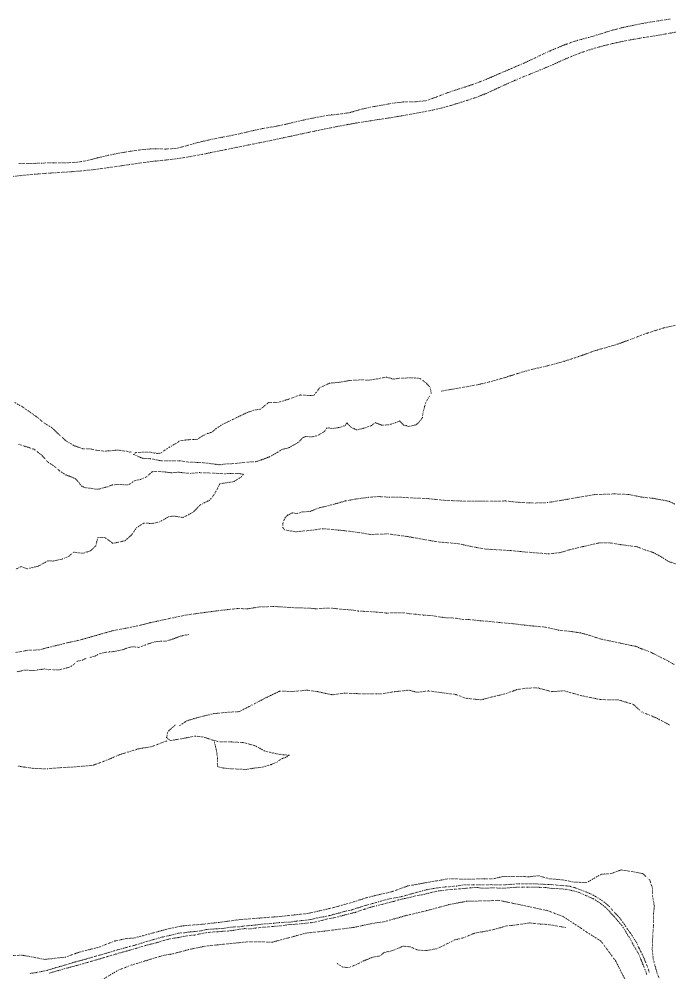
# Model space of a CAD drawing. Extents: x 682410 to 689460, y 7661803 to 7669124.
# Drawn here: x 686318.7 to 686564.9, y 7668109.1 to 7668469.7 of the extents above; entities that cross this region are included whole.
import ezdxf

# ---------------------------------------------------------------- set-up
doc = ezdxf.new("R2010")
doc.units = 0
doc.header["$MEASUREMENT"] = 0
doc.linetypes.add('DOT', pattern=[0.25, 0, -0.25])
doc.layers.add('02 TOE_Line', color=1, linetype='DOT', lineweight=20)

msp = doc.modelspace()

# ---------------------------------------------------------------- linework, layer by layer
at = {"layer": '02 TOE_Line'}
for points in [[(686564.9, 7668469.7, 4390.04), (686560.49, 7668469.05, 4390.23), (686555.86, 7668468.3, 4390.43), (686551.35, 7668467.42, 4390.67), (686547.16, 7668466.54, 4390.8), (686542.64, 7668465.38, 4390.9), (686538.31, 7668463.98, 4390.92), (686534.07, 7668462.73, 4391.05), (686529.84, 7668461.65, 4391.11), (686525.59, 7668460.18, 4391.24), (686521.42, 7668458.51, 4391.4), (686517.28, 7668456.66, 4391.52), (686513.17, 7668454.69, 4391.68), (686509.47, 7668452.97, 4391.79), (686505.2, 7668451.15, 4391.97), (686501.01, 7668449.36, 4392.19), (686497.25, 7668447.7, 4392.39), (686492.98, 7668445.96, 4392.53), (686488.7, 7668444.44, 4392.68), (686484.5, 7668443.12, 4392.88), (686480.31, 7668441.7, 4393.03), (686476.53, 7668440.22, 4393.19), (686472.47, 7668438.82, 4393.34), (686468.49, 7668438.43, 4393.49), (686464.05, 7668438.35, 4393.67), (686459.96, 7668437.88, 4393.83), (686455.85, 7668437.12, 4393.93), (686451.76, 7668436.44, 4394.04), (686447.69, 7668435.49, 4394.11), (686443.88, 7668434.36, 4394.18), (686439.94, 7668433.76, 4394.22), (686435.69, 7668433.35, 4394.34), (686431.46, 7668432.59, 4394.51), (686427.46, 7668431.78, 4394.66), (686423.43, 7668430.87, 4394.79), (686419.46, 7668429.89, 4394.85), (686415.06, 7668429.02, 4394.84), (686410.72, 7668428.3, 4394.91), (686406.71, 7668427.41, 4395.09), (686402.4, 7668426.4, 4395.2), (686398.21, 7668425.52, 4395.34), (686394.14, 7668424.76, 4395.43), (686390.18, 7668423.96, 4395.51), (686386.25, 7668422.99, 4395.47), (686382.33, 7668421.91, 4395.45), (686378.43, 7668420.84, 4395.48), (686374.09, 7668420.55, 4395.6), (686369.61, 7668420.69, 4395.71), (686365.27, 7668420.36, 4395.83), (686360.79, 7668419.72, 4395.86), (686356.72, 7668419.05, 4395.91), (686352.56, 7668418.21, 4395.93), (686348.32, 7668417.19, 4395.97), (686344.12, 7668416.12, 4396.01), (686339.98, 7668415.48, 4395.99), (686335.73, 7668415.35, 4396.04), (686331.59, 7668415.39, 4396.13), (686327.21, 7668415.24, 4396.18), (686322.95, 7668415.08, 4396.27), (686318.63, 7668415.09, 4396.35)], [(686567.08, 7668464.75, 4389.9), (686563.01, 7668464.04, 4390.05), (686558.91, 7668463.31, 4390.23), (686554.89, 7668462.69, 4390.46), (686550.92, 7668462.02, 4390.62), (686546.99, 7668461.27, 4390.78), (686543.08, 7668460.43, 4390.84), (686539.17, 7668459.45, 4390.93), (686535.31, 7668458.37, 4390.99), (686531.45, 7668457.07, 4390.98), (686527.57, 7668455.57, 4391.13), (686523.75, 7668453.92, 4391.29), (686519.87, 7668452.16, 4391.42), (686516.09, 7668450.58, 4391.52), (686512.02, 7668448.92, 4391.7), (686508.27, 7668447.4, 4391.91), (686503.95, 7668445.52, 4392.09), (686500.04, 7668443.74, 4392.28), (686495.84, 7668441.79, 4392.42), (686491.89, 7668440.2, 4392.55), (686487.59, 7668438.77, 4392.73), (686483.18, 7668437.4, 4392.88), (686478.63, 7668436.1, 4393.05), (686474.61, 7668435.17, 4393.18), (686470.52, 7668434.41, 4393.27), (686466.38, 7668433.66, 4393.42), (686462.32, 7668432.93, 4393.59), (686458.34, 7668432.28, 4393.73), (686454.32, 7668431.67, 4393.9), (686450.31, 7668431.04, 4393.94), (686446.3, 7668430.41, 4393.98), (686442.33, 7668429.69, 4394.06), (686438.32, 7668428.93, 4394.13), (686434.35, 7668428.14, 4394.21), (686430.38, 7668427.33, 4394.39), (686425.71, 7668426.34, 4394.58), (686421.73, 7668425.46, 4394.7), (686417.69, 7668424.6, 4394.76), (686413.57, 7668423.71, 4394.85), (686409.41, 7668422.89, 4394.99), (686405.3, 7668422.07, 4395.09), (686401, 7668421.19, 4395.14), (686396.64, 7668420.3, 4395.2), (686392.29, 7668419.42, 4395.26), (686387.92, 7668418.56, 4395.31), (686383.43, 7668417.69, 4395.38), (686378.77, 7668416.95, 4395.43), (686374.07, 7668416.41, 4395.45), (686369.61, 7668415.94, 4395.5), (686365.06, 7668415.35, 4395.64), (686360.17, 7668414.65, 4395.73), (686356.2, 7668414.06, 4395.77), (686351.39, 7668413.38, 4395.86), (686346.58, 7668412.75, 4395.91), (686341.62, 7668412.22, 4395.94), (686337.58, 7668411.92, 4395.95), (686332.64, 7668411.62, 4395.99), (686328.63, 7668411.36, 4396.05), (686324.57, 7668411.02, 4396.14), (686320.52, 7668410.64, 4396.23), (686316.5, 7668410.23, 4396.27)], [(686478.39, 7668329.05, 4346.34), (686482.89, 7668329.82, 4346.37), (686487.49, 7668330.62, 4346.39), (686492.04, 7668331.43, 4346.48), (686496.6, 7668332.52, 4346.46), (686501.28, 7668333.8, 4346.43), (686505.07, 7668335, 4346.41), (686509.05, 7668336.25, 4346.35), (686513.21, 7668337.39, 4346.34), (686517.25, 7668338.3, 4346.25), (686522.03, 7668339.48, 4346.37), (686526.69, 7668340.88, 4346.41), (686531.32, 7668342.43, 4346.28), (686535.97, 7668344.17, 4346.2), (686540.77, 7668345.54, 4346.15), (686545.25, 7668346.86, 4346.09), (686549.51, 7668348.44, 4346.04), (686553.78, 7668350.08, 4346.01), (686558.13, 7668351.59, 4345.98), (686562.59, 7668352.93, 4345.98), (686566.96, 7668353.93, 4346.06)], [(686474.59, 7668328.14, 4346.52), (686474.19, 7668330.39, 4346.7), (686472.63, 7668332.15, 4347.44), (686470.24, 7668333.86, 4348.32), (686467.2, 7668334.09, 4348.51), (686462.63, 7668333.89, 4348.23), (686460.17, 7668333.58, 4348.36), (686457.55, 7668334.35, 4348.65), (686454.37, 7668333.68, 4348.52), (686451.15, 7668333.22, 4348.21), (686447.66, 7668333.27, 4348.66), (686443.75, 7668333.05, 4348.64), (686439.81, 7668332.37, 4348.69), (686436.12, 7668332.03, 4348.94), (686432.4, 7668330.32, 4348.53), (686430.26, 7668327.45, 4347.68), (686427.68, 7668327.39, 4348.23), (686425.08, 7668327.6, 4348.6), (686422.41, 7668326.62, 4348.87), (686419.35, 7668325.56, 4348.27), (686416.36, 7668324.69, 4348.85), (686413.03, 7668324.68, 4348.73), (686409.88, 7668322.16, 4348.26), (686407.91, 7668321.95, 4348.69), (686405.12, 7668321.01, 4349), (686400.65, 7668318.87, 4348.67), (686397.46, 7668317.32, 4349.17), (686395.71, 7668316.51, 4349.43), (686393.24, 7668314.89, 4349.19), (686391.59, 7668313.48, 4348.95), (686389.77, 7668312.95, 4348.82), (686387.52, 7668311.81, 4348.89), (686386.01, 7668310.8, 4348.85), (686383.96, 7668310.7, 4349.85), (686382.63, 7668310.67, 4350.52), (686381.06, 7668310.48, 4350.82), (686379.56, 7668310.27, 4350.86), (686378.17, 7668309.32, 4350.83), (686375.43, 7668307.79, 4349.74), (686373.4, 7668306.43, 4348.92), (686372.37, 7668305.6, 4348.94), (686371.16, 7668305.46, 4349.19), (686368.17, 7668305.95, 4349.52), (686365.63, 7668305.95, 4350.06), (686362.85, 7668305.77, 4350.01), (686361.93, 7668305.16, 4350.2), (686365.35, 7668303.65, 4349.96), (686368.41, 7668303.47, 4349.87), (686372.59, 7668302.68, 4349.63), (686379.51, 7668302.69, 4349.47), (686383.1, 7668302.16, 4349.19), (686387.3, 7668302.08, 4348.99), (686391.1, 7668301.64, 4348.59), (686394.64, 7668301.18, 4348.2), (686396.97, 7668301.52, 4348.02), (686400.12, 7668301.64, 4347.71), (686404.54, 7668302.17, 4347.27), (686408.23, 7668302.37, 4347.13), (686410.56, 7668303.09, 4347.14), (686413.46, 7668304.22, 4346.91), (686416.62, 7668306.01, 4346.91), (686418.11, 7668306.97, 4346.9), (686420.85, 7668307.66, 4346.85), (686424.59, 7668309.85, 4346.93), (686425.99, 7668311.44, 4346.93), (686427.19, 7668311.87, 4347.01), (686429.49, 7668311.73, 4347.01), (686431.65, 7668312.25, 4347.01), (686434.06, 7668313.68, 4347), (686435.29, 7668315.22, 4347.03), (686437.31, 7668314.87, 4347.05), (686439.51, 7668315.24, 4346.95), (686441.99, 7668315.96, 4346.87), (686442.67, 7668316.99, 4346.89), (686444.33, 7668315.29, 4346.86), (686446.44, 7668314.35, 4346.8), (686449.53, 7668315.14, 4346.82), (686452, 7668316.02, 4346.76), (686453.37, 7668317.13, 4346.76), (686455.8, 7668316.19, 4346.71), (686458.43, 7668316.26, 4346.71), (686461.22, 7668317.15, 4346.72), (686462.63, 7668317.75, 4346.78), (686464.27, 7668316.17, 4346.92), (686466.14, 7668315.66, 4346.72), (686468.93, 7668316.31, 4346.66), (686470.21, 7668317.52, 4346.71), (686471.23, 7668319.04, 4346.75), (686471.52, 7668321.08, 4346.68), (686472.09, 7668323.28, 4346.63), (686472.74, 7668325.19, 4346.55), (686473.88, 7668327.1, 4346.42)], [(686317.07, 7668324.72, 4355.61), (686320, 7668323.07, 4355.31), (686322.78, 7668321.14, 4354.89), (686325.47, 7668319.23, 4354.62), (686328.17, 7668317.01, 4354.13), (686331.14, 7668315.19, 4353.86), (686333.97, 7668312.5, 4353.2), (686336.34, 7668310.3, 4352.72), (686339.52, 7668308.41, 4352.31), (686342.74, 7668307.25, 4352.12), (686345.81, 7668307.16, 4351.98), (686348.06, 7668306.65, 4351.64), (686350.97, 7668306.35, 4351.28), (686353.62, 7668306.53, 4351.11), (686356.14, 7668306.76, 4350.87), (686359.58, 7668306.26, 4350.43), (686361.26, 7668305.88, 4350.26)], [(686318.62, 7668308.94, 4350.94), (686321.71, 7668307.92, 4351.63), (686324.45, 7668307.03, 4351.19), (686327.27, 7668304.82, 4351.37), (686329.59, 7668302.19, 4350.63), (686332.05, 7668300.63, 4350.65), (686334.03, 7668298.86, 4350.58), (686336.2, 7668297.45, 4351), (686338.52, 7668296.59, 4351.02), (686340.08, 7668295.86, 4351.27), (686341.29, 7668294.57, 4351.04), (686342.18, 7668293.21, 4350.01), (686343.61, 7668292.56, 4350.04), (686346, 7668292.26, 4350.2), (686347.54, 7668291.99, 4349.89), (686349.03, 7668292.02, 4349.28), (686350.55, 7668292.51, 4349.65), (686352.28, 7668292.87, 4350.23), (686354.03, 7668293.58, 4350.49), (686355.11, 7668293.68, 4350.66), (686356.95, 7668293.74, 4350.38), (686358.65, 7668293.63, 4350.04), (686360.19, 7668293.64, 4349.36), (686362.59, 7668295.29, 4349.57), (686364.49, 7668295.61, 4349.81), (686366.74, 7668296.53, 4349.91), (686368.39, 7668297.99, 4350.43), (686369.27, 7668298.7, 4350.24), (686371.35, 7668298.7, 4349.98), (686373.45, 7668298.52, 4349.93), (686376.47, 7668298.14, 4349.72), (686378.93, 7668298.38, 4349.3), (686383.39, 7668297.9, 4349.27), (686386.97, 7668298.22, 4348.96), (686391.43, 7668298.05, 4348.51), (686396.28, 7668297.81, 4347.97), (686401.25, 7668297.95, 4347.61), (686403.57, 7668297.61, 4347.62), (686402.8, 7668296.67, 4347.26), (686399.92, 7668294.84, 4347.21), (686394.66, 7668294.01, 4347.39), (686392.86, 7668290.53, 4347.22), (686390.87, 7668287.84, 4347.2), (686387.21, 7668286.04, 4347.35), (686384.6, 7668283.3, 4347.3), (686380.73, 7668281.26, 4347.36), (686377.53, 7668281.76, 4347.38), (686375.45, 7668281.64, 4347.43), (686371.82, 7668279.59, 4347.37), (686369.02, 7668278.98, 4347.38), (686365.87, 7668279.16, 4347.51), (686363, 7668277.27, 4347.59), (686361.36, 7668274.76, 4347.77), (686358.79, 7668272.47, 4347.62), (686354.17, 7668271.48, 4347.87), (686351.16, 7668273.72, 4347.85), (686348.47, 7668273.7, 4347.86), (686347.73, 7668270.55, 4347.87), (686345.74, 7668268.65, 4347.86), (686342.8, 7668267.73, 4347.99), (686339.37, 7668268.14, 4347.93), (686337.18, 7668266.37, 4348.16), (686334.95, 7668265.5, 4348.09), (686331.65, 7668264.8, 4348.25), (686329.56, 7668264.84, 4348.29), (686326.05, 7668262.9, 4348.09), (686321.83, 7668261.86, 4348.24), (686319.43, 7668262.69, 4348.44), (686317.23, 7668261.62, 4348.64)], [(686567.98, 7668263.37, 4335.92), (686564.3, 7668264.65, 4336.26), (686561.41, 7668266.5, 4336.51), (686558.38, 7668268.08, 4336.79), (686555.77, 7668268.89, 4336.93), (686552.53, 7668270.18, 4337.21), (686549.44, 7668270.59, 4337.39), (686545.98, 7668271.02, 4337.68), (686542.12, 7668271.68, 4337.87), (686538.47, 7668271.72, 4338.13), (686535.31, 7668271.01, 4338.37), (686532.07, 7668270.29, 4338.49), (686530.19, 7668269.84, 4338.26), (686526.99, 7668269.09, 4338.34), (686523.56, 7668268, 4338.3), (686518.84, 7668267.51, 4338.47), (686514.55, 7668267.86, 4338.67), (686509.9, 7668268.24, 4339.11), (686504.38, 7668268.77, 4339.72), (686499.7, 7668269.06, 4340.14), (686495.09, 7668269.32, 4340.36), (686490.49, 7668270.13, 4340.9), (686484.67, 7668271.39, 4341.64), (686477.35, 7668272.01, 4342.17), (686472.1, 7668272.89, 4342.62), (686465.43, 7668274.08, 4343.31), (686458.21, 7668275.06, 4343.86), (686451.68, 7668274.83, 4344.27), (686446.1, 7668275.75, 4344.95), (686440.37, 7668276.41, 4345.46), (686433.48, 7668277.03, 4346.12), (686429.86, 7668276.49, 4346.11), (686427.09, 7668276.23, 4346.25), (686423.33, 7668275.87, 4346.52), (686419.14, 7668276.54, 4346.83), (686418.4, 7668277.46, 4346.85), (686418.44, 7668279.04, 4347), (686418.86, 7668280.21, 4347.26), (686419.26, 7668280.99, 4347.38), (686420.09, 7668282.04, 4347.13), (686422.23, 7668283.06, 4347.1), (686423.67, 7668282.73, 4347.28), (686425.82, 7668283.35, 4347.12), (686428.8, 7668283.57, 4347.25), (686431.84, 7668284.79, 4347.2), (686435.17, 7668285.61, 4347.18), (686438.64, 7668286.51, 4347.18), (686442.17, 7668287.53, 4347.14), (686445.8, 7668288.2, 4347.18), (686450.83, 7668288.89, 4347.35), (686454.39, 7668289.17, 4347.25), (686458.79, 7668288.94, 4347.23), (686462.83, 7668288.95, 4347.19), (686467.35, 7668288.65, 4347.11), (686473.44, 7668288.38, 4347.02), (686479.38, 7668287.76, 4347.11), (686485.08, 7668287.51, 4346.99), (686491.78, 7668287.37, 4346.93), (686496.56, 7668287.4, 4346.85), (686502.67, 7668287.51, 4346.76), (686507.39, 7668287.01, 4346.9), (686513.58, 7668286.72, 4347.01), (686518.53, 7668286.88, 4346.96), (686524.11, 7668287.8, 4346.87), (686530.08, 7668288.87, 4346.81), (686536.39, 7668289.89, 4346.71), (686544.04, 7668290.18, 4346.61), (686549.18, 7668289.96, 4346.58), (686554.28, 7668288.96, 4346.79), (686558.41, 7668288.52, 4346.92), (686564.43, 7668287.4, 4346.92), (686566.69, 7668286.34, 4347.04)], [(686317.54, 7668230.24, 4348.21), (686321.99, 7668231.07, 4348.16), (686326.31, 7668231.2, 4348.26), (686329.82, 7668232.15, 4348.21), (686333.17, 7668232.94, 4348.23), (686336.97, 7668233.92, 4348.21), (686340.85, 7668234.7, 4348.24), (686345.48, 7668235.99, 4348.26), (686349.8, 7668237.24, 4348.08), (686354.54, 7668238.55, 4347.98), (686360.07, 7668239.57, 4348.11), (686364.84, 7668240.59, 4347.86), (686368.13, 7668241.44, 4347.86), (686374.58, 7668242.86, 4347.73), (686381.48, 7668244.3, 4347.41), (686388.2, 7668245.26, 4347.13), (686395.16, 7668246.17, 4346.85), (686401.35, 7668246.84, 4346.39), (686405.13, 7668246.73, 4346.5), (686409.87, 7668247.46, 4346.1), (686415.39, 7668247.62, 4345.79), (686421.55, 7668247.2, 4345.35), (686428.92, 7668246.95, 4344.71), (686430.85, 7668246.73, 4344.59), (686433.96, 7668246.92, 4344.28), (686436.1, 7668246.98, 4344.07), (686438.41, 7668246.85, 4343.88), (686441.21, 7668246.46, 4343.55), (686443.84, 7668246.39, 4343.36), (686447.06, 7668245.9, 4343.14), (686449.79, 7668245.75, 4342.81), (686451.85, 7668245.65, 4342.61), (686454.38, 7668245.46, 4342.35), (686457.69, 7668245.14, 4342.13), (686460.61, 7668245.17, 4341.86), (686463.75, 7668245.27, 4341.6), (686466.4, 7668244.89, 4341.35), (686468.77, 7668244.66, 4341.16), (686471.83, 7668244.35, 4340.87), (686474.83, 7668244.17, 4340.68), (686477.99, 7668243.61, 4340.45), (686480.53, 7668243.31, 4340.33), (686483.34, 7668243.25, 4340.01), (686486.77, 7668242.7, 4339.82), (686488.71, 7668242.67, 4339.6), (686490.83, 7668242.5, 4339.41), (686492.93, 7668242.25, 4339.3), (686496.76, 7668241.93, 4338.9), (686500.46, 7668241.54, 4338.66), (686503.24, 7668241.29, 4338.39), (686505.72, 7668241.09, 4338.18), (686508.65, 7668240.7, 4337.97), (686512.75, 7668240.27, 4337.69), (686517.82, 7668239.79, 4337.26), (686522.81, 7668238.67, 4336.77), (686527.16, 7668238.2, 4336.45), (686531.05, 7668237.63, 4336.19), (686534.36, 7668236.72, 4335.98), (686538.54, 7668235.34, 4335.68), (686541.91, 7668234.65, 4335.45), (686546.14, 7668233.76, 4335.18), (686550.36, 7668232.83, 4334.93), (686551.85, 7668232.57, 4334.82), (686553.96, 7668231.68, 4334.69), (686556.12, 7668230.91, 4334.57), (686558.02, 7668230.11, 4334.4), (686559.36, 7668229.39, 4334.3), (686560.76, 7668228.73, 4334.15), (686563.27, 7668227.48, 4334.03), (686566.46, 7668225.68, 4333.79)], [(686345.3, 7668228.27, 4349.37), (686347.48, 7668228.87, 4349.83), (686348.94, 7668229.66, 4349.52), (686351.06, 7668230.24, 4349.41), (686353, 7668230.44, 4349.29), (686354.73, 7668230.58, 4349.5), (686356.59, 7668231.01, 4349.47), (686357.94, 7668231.27, 4349.35), (686359.46, 7668231.85, 4349.2), (686360.9, 7668232.29, 4349.26), (686362.37, 7668232.36, 4349.57), (686363.94, 7668232.12, 4349.61), (686366.54, 7668233.06, 4349.96), (686367.79, 7668233.56, 4350), (686369.28, 7668234.04, 4349.78), (686371.02, 7668234.42, 4349.32), (686372.55, 7668234.45, 4349.06), (686374.33, 7668234.5, 4349.13), (686376.86, 7668235.31, 4349.31), (686379.02, 7668236.15, 4349.23), (686380.76, 7668236.66, 4348.96), (686383.12, 7668237.02, 4348.88)], [(686344.01, 7668228.05, 4349.36), (686342.7, 7668227.31, 4349.21), (686341.62, 7668227.08, 4349.13), (686340.74, 7668226.94, 4349.13), (686339.98, 7668226.23, 4349.24), (686338.97, 7668225.36, 4349.42), (686337.81, 7668224.68, 4349.6), (686336.2, 7668224.22, 4349.61), (686334.29, 7668223.75, 4349.38), (686332.67, 7668223.6, 4349.22), (686331.02, 7668223.78, 4348.93), (686329.64, 7668223.7, 4349.19), (686328.39, 7668224, 4349.27), (686326.57, 7668223.75, 4349.47), (686325.81, 7668223.6, 4349.64), (686324.84, 7668223.37, 4350), (686323.49, 7668223.39, 4349.97), (686321.69, 7668223.54, 4349.9), (686320.42, 7668223.52, 4349.91), (686318.95, 7668223.09, 4349.95), (686317.61, 7668222.86, 4349.95)], [(686564.75, 7668202.8, 4326.28), (686559.83, 7668205.42, 4325.61), (686554.15, 7668207.76, 4325.98), (686551.05, 7668210.57, 4326.27), (686545.47, 7668212.28, 4325.52), (686538.58, 7668212.42, 4325.71), (686531.38, 7668213.89, 4326.29), (686524.79, 7668215.74, 4325.53), (686520.07, 7668215.4, 4326.53), (686514.69, 7668216.88, 4326.65), (686510.51, 7668216.72, 4326.91), (686506.95, 7668216.17, 4326.21), (686502.73, 7668214.62, 4326.61), (686497.55, 7668213.4, 4326.19), (686493.37, 7668212.31, 4326.31), (686487.58, 7668212.94, 4326.05), (686483.72, 7668214.36, 4326.21), (686477.13, 7668215.2, 4326.31), (686473.55, 7668215.7, 4326.65), (686469.21, 7668215.16, 4327.25), (686466.17, 7668215.99, 4326.97), (686460.7, 7668215.4, 4326.93), (686455.83, 7668214.57, 4326.93), (686453.87, 7668214.53, 4326.86), (686447.88, 7668214.61, 4326.18), (686441.67, 7668214.84, 4326.34), (686437.15, 7668214.23, 4326.12), (686431.39, 7668215.45, 4326.91), (686427.61, 7668215.98, 4327.26), (686422.56, 7668215.51, 4327.83), (686417.21, 7668215.56, 4328.12), (686412.08, 7668213.11, 4327.21), (686407.15, 7668210.55, 4326.7), (686401.99, 7668207.87, 4326.9), (686397.03, 7668207.59, 4327.02), (686392.39, 7668207.1, 4327.51), (686387.3, 7668205.92, 4327.57), (686382.08, 7668204.37, 4327.58), (686379.42, 7668202.56, 4327.25)], [(686377.79, 7668202.81, 4327.58), (686374.94, 7668200.28, 4326.03), (686374.48, 7668198.06, 4325.07), (686375.88, 7668196.89, 4324.52), (686380.84, 7668197.75, 4324.81), (686385.4, 7668198.61, 4324.47), (686388.54, 7668198.25, 4325.03), (686391.7, 7668197.14, 4323.93), (686394.34, 7668196.48, 4323.27), (686399.22, 7668196.4, 4323.54), (686404.04, 7668196.09, 4323.33), (686407.92, 7668194.99, 4323.25), (686411.63, 7668192.97, 4323.17), (686415.96, 7668191.92, 4323.37), (686418.55, 7668191.54, 4323.34), (686420.95, 7668191.39, 4323.64), (686419.75, 7668190.7, 4323.49), (686418.17, 7668190.11, 4323.27), (686416.24, 7668188.81, 4323.14), (686413.8, 7668187.75, 4323), (686410.65, 7668186.89, 4323.02), (686407.49, 7668186.48, 4322.99), (686404.44, 7668185.98, 4322.87), (686401.27, 7668186.14, 4322.67), (686398.15, 7668186.32, 4322.69), (686396.18, 7668186.48, 4322.65), (686393.76, 7668187.05, 4322.63), (686393.66, 7668188.59, 4322.71), (686393.8, 7668190.29, 4322.99), (686393.51, 7668192.03, 4323.09), (686393.23, 7668193.72, 4323.19), (686392.82, 7668195.3, 4323.22), (686392.56, 7668196.46, 4323.3)], [(686374.61, 7668196.79, 4324.87), (686368.66, 7668194.56, 4324.67), (686364.07, 7668193.86, 4324.93), (686356.82, 7668191.62, 4325.09), (686351.9, 7668189.51, 4325.72), (686346.53, 7668187.54, 4325.14), (686338.67, 7668186.87, 4325.41), (686334.07, 7668186.66, 4325.61), (686329.49, 7668186.24, 4325.26), (686324.38, 7668186.36, 4325.75), (686317.97, 7668187.31, 4327.36)], [(686314.19, 7668115.47, 4279.37), (686319.75, 7668115.79, 4279.38), (686323.53, 7668115.12, 4279.41), (686328.41, 7668114.17, 4279.66), (686336.28, 7668115.05, 4280.14), (686341.71, 7668116.99, 4280.56), (686349.17, 7668118.87, 4281.09), (686354.89, 7668121.13, 4281.2), (686359.47, 7668122.11, 4281.27), (686361.92, 7668122.2, 4281.35), (686365.54, 7668123.14, 4281.14), (686375.05, 7668125.74, 4281.12), (686380.73, 7668126.89, 4281.64), (686388.14, 7668127.47, 4281.51), (686394.1, 7668128.15, 4281.79), (686402.02, 7668129.2, 4282.09), (686410.61, 7668129.88, 4282.15), (686417.84, 7668130.45, 4282.3), (686427.95, 7668131.56, 4282.89), (686437.18, 7668133.66, 4282.64), (686444.77, 7668135.78, 4282.98), (686450.46, 7668137.61, 4283.33), (686455.88, 7668138.92, 4282.94), (686459.32, 7668139.65, 4283.08), (686465.67, 7668141.94, 4283.69), (686474.51, 7668143.53, 4283.89), (686481.35, 7668144.69, 4284.32), (686488.84, 7668144.47, 4284.35), (686494.09, 7668144.68, 4284.41), (686498.08, 7668144.66, 4284.87), (686501.5, 7668145.47, 4284.19), (686509.04, 7668145.54, 4284.4), (686511.43, 7668145.37, 4284.74), (686515.05, 7668145.84, 4285.1), (686519.12, 7668144.68, 4285.08), (686524.37, 7668144.26, 4285.07), (686528.35, 7668143.44, 4285.12), (686533.33, 7668143.2, 4285.22), (686538.81, 7668146.35, 4285.89), (686542.7, 7668146.68, 4286.08), (686546.43, 7668147.99, 4286.45), (686550.55, 7668147.42, 4286.98), (686554.64, 7668146.59, 4287.57), (686557.2, 7668144.26, 4287.91), (686558.25, 7668141.23, 4288.78), (686558.29, 7668138.11, 4288.91), (686558.96, 7668134.26, 4288.12), (686558.59, 7668130.95, 4287.67), (686558.65, 7668126.95, 4286.7), (686558.38, 7668123.87, 4286.33), (686558.18, 7668118.02, 4286.27), (686558.54, 7668114.36, 4286.24), (686559.91, 7668109.31, 4286.11), (686561.9, 7668103.73, 4286.31)], [(686557.15, 7668109.05, 4284.81), (686556.52, 7668110.96, 4284.77), (686555.69, 7668112.95, 4284.91), (686554.95, 7668114.95, 4284.85), (686553.95, 7668116.92, 4284.74), (686553.05, 7668118.74, 4284.75), (686552.22, 7668120.59, 4284.87), (686551.02, 7668122.36, 4284.79), (686549.81, 7668124.24, 4284.68), (686548.55, 7668125.91, 4284.73), (686547.43, 7668127.75, 4284.67), (686546.14, 7668129.5, 4284.65), (686544.74, 7668131.09, 4284.58), (686543.2, 7668132.72, 4284.52), (686541.9, 7668134.24, 4284.66), (686540.21, 7668135.66, 4284.69), (686538.58, 7668136.83, 4284.66), (686536.72, 7668138.02, 4284.76), (686534.9, 7668138.96, 4284.74), (686533.04, 7668139.75, 4284.8), (686531.06, 7668140.49, 4284.77), (686529.05, 7668141.21, 4284.69), (686527.09, 7668141.81, 4284.78), (686525.03, 7668142.04, 4284.75), (686522.99, 7668142.14, 4284.62), (686520.97, 7668142.42, 4284.57), (686518.69, 7668142.48, 4284.6), (686516.5, 7668142.61, 4284.51), (686514.46, 7668142.71, 4284.36), (686512.34, 7668142.81, 4284.25), (686510.14, 7668142.74, 4284.25), (686507.91, 7668142.77, 4284.05), (686505.83, 7668142.67, 4283.91), (686503.69, 7668142.46, 4284.03), (686501.59, 7668142.4, 4284.02), (686499.45, 7668142.36, 4283.97), (686497.25, 7668142.45, 4284.01), (686494.91, 7668142.36, 4284.03), (686492.78, 7668142.41, 4283.98), (686490.53, 7668142.42, 4284.02), (686488.45, 7668142.38, 4284.04), (686486.3, 7668142.31, 4284.1), (686484.17, 7668141.93, 4284.01), (686482.18, 7668141.72, 4283.99), (686479.92, 7668141.57, 4283.93), (686477.75, 7668141.32, 4283.79), (686475.6, 7668141.04, 4283.69), (686473.41, 7668140.64, 4283.52), (686471.28, 7668140.11, 4283.29), (686469.2, 7668139.55, 4283.18), (686467.26, 7668139.01, 4283.07), (686465.15, 7668138.41, 4283.01), (686463.17, 7668137.87, 4282.88), (686461.03, 7668137.49, 4282.77), (686458.87, 7668137.1, 4282.78), (686456.75, 7668136.58, 4282.71), (686454.65, 7668135.93, 4282.8), (686452.65, 7668135.37, 4282.66), (686450.55, 7668134.85, 4282.59), (686448.44, 7668134.18, 4282.57), (686446.41, 7668133.53, 4282.43), (686444.33, 7668132.86, 4282.34), (686442.24, 7668132.42, 4282.27), (686440.13, 7668131.83, 4282.28), (686438.2, 7668131.33, 4282.25), (686436.1, 7668130.72, 4282.18), (686433.86, 7668130.28, 4282.03), (686431.74, 7668129.95, 4282.09), (686429.69, 7668129.4, 4281.98), (686427.53, 7668129.03, 4281.91), (686425.48, 7668128.85, 4281.93), (686423.46, 7668128.64, 4281.85), (686421.46, 7668128.32, 4281.84), (686419.38, 7668128.23, 4281.83), (686417.17, 7668128.11, 4281.71), (686414.95, 7668127.82, 4281.69), (686412.81, 7668127.69, 4281.67), (686410.71, 7668127.52, 4281.7), (686408.63, 7668127.26, 4281.69), (686406.5, 7668126.99, 4281.64), (686404.4, 7668126.89, 4281.52), (686402.38, 7668126.54, 4281.54), (686400.22, 7668126.47, 4281.47), (686398.11, 7668126.3, 4281.47), (686396.12, 7668125.93, 4281.44), (686394.01, 7668125.79, 4281.45), (686391.94, 7668125.66, 4281.22), (686389.74, 7668125.52, 4281.16), (686387.65, 7668125.04, 4281.16), (686385.54, 7668124.71, 4281.07), (686383.51, 7668124.6, 4280.97), (686381.25, 7668124.26, 4280.96), (686379.08, 7668124.14, 4280.9), (686376.91, 7668123.51, 4280.82), (686374.81, 7668123.06, 4280.65), (686372.67, 7668122.56, 4280.56), (686370.49, 7668121.96, 4280.54), (686368.5, 7668121.36, 4280.35), (686366.56, 7668120.82, 4280.34), (686364.56, 7668120.18, 4280.26), (686362.63, 7668119.6, 4280.23), (686360.46, 7668119.04, 4280.17), (686358.35, 7668118.39, 4279.91), (686356.24, 7668117.89, 4279.86), (686354.2, 7668117.28, 4279.84), (686352.25, 7668116.68, 4279.69), (686350.11, 7668116.05, 4279.66), (686347.91, 7668115.45, 4279.51), (686345.7, 7668114.82, 4279.35), (686343.65, 7668114.21, 4279.24), (686341.68, 7668113.68, 4279.12), (686339.53, 7668113.09, 4279.01), (686337.54, 7668112.5, 4278.84), (686335.49, 7668111.87, 4278.7), (686333.44, 7668111.28, 4278.56), (686331.28, 7668110.66, 4278.57), (686329.22, 7668110.01, 4278.5), (686327.13, 7668109.62, 4278.51), (686325.12, 7668109.18, 4278.43), (686322.9, 7668108.91, 4278.32)], [(686330.23, 7668108.98, 4278.52), (686332.32, 7668109.64, 4278.52), (686334.26, 7668110.14, 4278.67), (686336.23, 7668110.76, 4278.76), (686338.18, 7668111.25, 4278.83), (686340.3, 7668111.83, 4279.06), (686342.26, 7668112.37, 4279.17), (686344.3, 7668112.92, 4279.34), (686346.33, 7668113.56, 4279.46), (686348.34, 7668114.13, 4279.53), (686350.33, 7668114.71, 4279.66), (686352.31, 7668115.31, 4279.74), (686354.35, 7668115.9, 4279.83), (686356.32, 7668116.52, 4279.88), (686358.38, 7668117.06, 4279.91), (686360.32, 7668117.59, 4280.11), (686362.3, 7668118.13, 4280.25), (686364.38, 7668118.81, 4280.33), (686366.57, 7668119.43, 4280.43), (686368.72, 7668120.01, 4280.52), (686370.74, 7668120.51, 4280.59), (686372.91, 7668121.2, 4280.63), (686374.93, 7668121.76, 4280.72), (686376.99, 7668122.19, 4280.86), (686378.97, 7668122.43, 4280.89), (686381, 7668122.89, 4280.97), (686383.07, 7668123.26, 4280.96), (686385.08, 7668123.34, 4281.12), (686387.19, 7668123.87, 4281.19), (686389.23, 7668124.24, 4281.11), (686391.43, 7668124.51, 4281.25), (686393.59, 7668124.62, 4281.36), (686395.71, 7668124.83, 4281.51), (686397.78, 7668124.91, 4281.53), (686399.97, 7668125.2, 4281.48), (686401.96, 7668125.56, 4281.49), (686404, 7668125.83, 4281.54), (686406.13, 7668125.71, 4281.55), (686408.13, 7668126.04, 4281.61), (686410.35, 7668126.3, 4281.71), (686412.36, 7668126.4, 4281.72), (686414.39, 7668126.61, 4281.77), (686416.55, 7668126.79, 4281.67), (686418.67, 7668126.96, 4281.81), (686420.79, 7668127.41, 4281.79), (686422.93, 7668127.41, 4281.86), (686424.96, 7668127.62, 4281.94), (686427.11, 7668127.83, 4281.96), (686429.11, 7668128.06, 4281.95), (686431.18, 7668128.42, 4282.08), (686433.29, 7668128.94, 4281.97), (686435.34, 7668129.5, 4282.08), (686437.33, 7668129.83, 4282.18), (686439.39, 7668130.3, 4282.21), (686441.63, 7668130.9, 4282.27), (686443.63, 7668131.42, 4282.32), (686445.8, 7668131.95, 4282.41), (686447.87, 7668132.67, 4282.55), (686449.84, 7668133.31, 4282.62), (686451.75, 7668133.94, 4282.7), (686453.87, 7668134.45, 4282.77), (686455.98, 7668135, 4282.76), (686458.17, 7668135.56, 4282.77), (686460.38, 7668136.12, 4282.74), (686462.32, 7668136.7, 4282.79), (686464.47, 7668137.18, 4282.92), (686466.57, 7668137.66, 4282.97), (686468.63, 7668138.17, 4283.07), (686470.81, 7668138.55, 4283.26), (686473, 7668139.05, 4283.51), (686475.19, 7668139.62, 4283.73), (686477.17, 7668140.05, 4283.86), (686479.2, 7668140.27, 4283.9), (686481.21, 7668140.57, 4283.9), (686483.41, 7668140.71, 4283.98), (686485.42, 7668140.85, 4284.04), (686487.59, 7668141.05, 4284), (686489.6, 7668141.25, 4283.97), (686491.6, 7668141.41, 4283.95), (686493.76, 7668141.12, 4284.03), (686495.99, 7668141.16, 4284.07), (686498.14, 7668141.23, 4284.04), (686500.28, 7668141.15, 4283.97), (686502.44, 7668141.13, 4284.03), (686504.7, 7668141.33, 4283.96), (686506.89, 7668141.45, 4284.04), (686509.14, 7668141.5, 4284.23), (686511.16, 7668141.44, 4284.29), (686513.31, 7668141.49, 4284.27), (686515.56, 7668141.43, 4284.42), (686517.77, 7668141.36, 4284.57), (686520, 7668141.04, 4284.56), (686522.09, 7668140.96, 4284.61), (686524.12, 7668140.84, 4284.7), (686526.33, 7668140.59, 4284.77), (686528.28, 7668140.09, 4284.72), (686530.28, 7668139.56, 4284.74), (686532.17, 7668138.71, 4284.73), (686534.11, 7668137.88, 4284.71), (686535.98, 7668137.04, 4284.7), (686537.91, 7668135.85, 4284.66), (686539.71, 7668134.51, 4284.61), (686541.24, 7668133.16, 4284.62), (686542.57, 7668131.66, 4284.53), (686543.95, 7668130.18, 4284.62), (686545.34, 7668128.55, 4284.61), (686546.72, 7668126.94, 4284.58), (686547.89, 7668125.16, 4284.72), (686548.86, 7668123.4, 4284.72), (686550.02, 7668121.74, 4284.75), (686550.89, 7668119.89, 4284.78), (686551.98, 7668118.01, 4284.66), (686553.06, 7668116.17, 4284.77), (686553.88, 7668114.16, 4284.77), (686554.69, 7668112.09, 4284.73), (686555.48, 7668110.25, 4284.75), (686556.14, 7668108.27, 4284.76)], [(686350.31, 7668106.6, 4280.92), (686356.2, 7668110.1, 4281.18), (686360.68, 7668111.85, 4281.34), (686364.99, 7668113.18, 4281.39), (686373.27, 7668115.72, 4281.54), (686376.76, 7668116.25, 4281.87), (686383.12, 7668117.96, 4282.09), (686389.41, 7668119.24, 4282.66), (686405.56, 7668120.87, 4283.68), (686414.56, 7668120.72, 4284.25), (686427.32, 7668124.14, 4283.22), (686435.05, 7668124.98, 4283.52), (686445.35, 7668126.29, 4283.81), (686452.49, 7668127.82, 4284.14), (686456.7, 7668128.41, 4284.62), (686465.04, 7668130.75, 4284.51), (686472.85, 7668132.61, 4284.75), (686481.65, 7668134.98, 4284.93), (686487.97, 7668136.16, 4284.95), (686500.39, 7668136.46, 4285.12), (686510.11, 7668134.43, 4285.42), (686518.43, 7668132.64, 4285.58), (686524.31, 7668130.48, 4285.56), (686531.47, 7668125.82, 4285.85), (686533.3, 7668124.53, 4286.19), (686538.76, 7668121.12, 4286.41), (686544.31, 7668113.64, 4286.09), (686546.27, 7668109.79, 4285.9), (686549.47, 7668103.44, 4285.7)], [(686438.72, 7668112.82, 4292.69), (686441.14, 7668111.26, 4292.71), (686443.42, 7668111.1, 4292.67), (686446.22, 7668112.22, 4292.43), (686449.13, 7668113.7, 4291.9), (686451.85, 7668114.76, 4291.2), (686452.92, 7668115.14, 4290.9), (686455.24, 7668115.48, 4290.42), (686456.69, 7668116.78, 4290.09), (686457.84, 7668117.01, 4290.09), (686459.58, 7668117.4, 4289.78), (686462.24, 7668118.41, 4289.59), (686463.91, 7668119.2, 4289.51), (686466.62, 7668118.94, 4289.71), (686469.3, 7668117.76, 4289.84), (686472.3, 7668117.49, 4289.85), (686474.06, 7668117.78, 4289.69), (686476.79, 7668118.25, 4289.39), (686483.56, 7668121.57, 4289.1), (686486.59, 7668122.32, 4288.99), (686491.27, 7668124.2, 4288.61), (686495.29, 7668124.84, 4288.18), (686500.05, 7668125.94, 4288.02), (686502.7, 7668126.79, 4287.93), (686506.53, 7668127.21, 4288.14), (686511.92, 7668127.97, 4287.81), (686516.07, 7668127.53, 4287.06), (686518.17, 7668127.43, 4286.95), (686521.63, 7668126.93, 4286.7), (686525.64, 7668126.16, 4286.42)]]:
    msp.add_polyline3d(points, dxfattribs=at)

doc.saveas('drawing.dxf')
